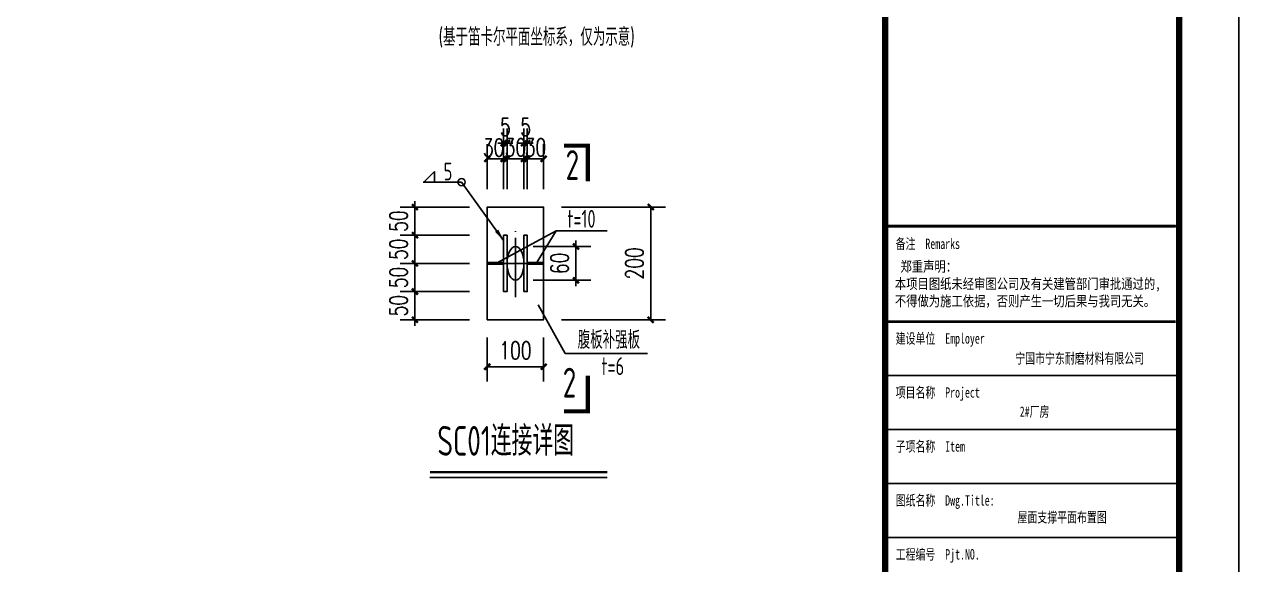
# Model space of a CAD drawing. Extents: x -33967 to 1773478, y -1022458 to -784650.
# Drawn here: x 960748 to 1001624, y -998076 to -979891 of the extents above; entities that cross this region are included whole.
import ezdxf
from ezdxf.enums import TextEntityAlignment as Align

# ---------------------------------------------------------------- set-up
doc = ezdxf.new("R2010")
doc.units = 0
doc.header["$LTSCALE"] = 1000
doc.header["$MEASUREMENT"] = 0
doc.linetypes.add('DOTE', pattern=[2.42, 2, -0.2, 0.02, -0.2])
for name, color, linetype in [('AXIS', 3, 'Continuous'), ('DOTE', 1, 'DOTE'), ('NUM', 7, 'Continuous'), ('PUB_DIM', 3, 'Continuous'), ('PUB_TITLE', 4, 'Continuous'), ('PZ', 202, 'Continuous'), ('TEXT', 7, 'Continuous'), ('THIN', 7, 'Continuous'), ('WELD', 7, 'Continuous')]:
    doc.layers.add(name, color=color, linetype=linetype)
doc.styles.add('_gyy_title_ST', font='', dxfattribs={"width": 0.8})
doc.styles.add('_TCH_DIM_T3', font='SIMPLEX', dxfattribs={"width": 0.705882, "bigfont": 'GBCBIG'})
doc.styles.get("Standard").update_dxf_attribs({"font": 'gbenor.shx', "bigfont": 'gbcbig.shx'})
doc.styles.add('TSSD_Label', font='tssdeng.shx', dxfattribs={"width": 0.7, "bigfont": 'hztxt.shx'})
doc.styles.get('_gyy_title_ST').set_extended_font_data('SimSun')
doc.dimstyles.new('TCH-200-1', dxfattribs={"dimtxt": 595, "dimasz": 200, "dimexe": 500, "dimexo": 600, "dimgap": 252.5, "dimtad": 1, "dimdec": 0, "dimzin": 0, "dimdsep": 46, "dimtxsty": '_TCH_DIM_T3', "dimblk": 'ARCHTICK', "dimcen": 0.09, "dimclrd": 3, "dimclre": 3, "dimclrt": 7, "dimazin": 2, "dimtfac": 1, "dimtdec": 0, "dimtix": 1, "dimtmove": 2, "dimatfit": 3, "dimfxl": 1, "dimtolj": 1, "dimtzin": 0, "dimarcsym": 0})
doc.dimstyles.new('TSSD_LEADER_STYLE_400.0', dxfattribs={"dimtxt": 1200, "dimasz": 400, "dimexe": 400, "dimexo": 1000, "dimgap": 0.09, "dimtad": 0, "dimtih": 1, "dimtoh": 1, "dimdec": 4, "dimzin": 0, "dimdsep": 46, "dimtxsty": 'Standard', "dimcen": 0.09, "dimdle": 400, "dimclrt": 7, "dimadec": 0, "dimazin": 0, "dimtfac": 1, "dimtdec": 4, "dimtofl": 0, "dimtmove": 0, "dimatfit": 3, "dimfxl": 1, "dimtolj": 1, "dimtzin": 0, "dimarcsym": 0})

# ---------------------------------------------------------------- blocks, each defined once
blk = doc.blocks.new('_ArchTick')
at = {"color": 0, "linetype": 'ByBlock', "const_width": 0.4}
blk.add_lwpolyline([(-0.5, -0.5), (0.5, 0.5)], dxfattribs=at)
blk = doc.blocks.new('*D152')
at = {"layer": 'AXIS', "color": 3, "lineweight": -2, "transparency": 16777216}
for p, q in [((975732, -987937), (973396, -987937)), ((973896, -987937), (973896, -987737)), ((973896, -988885), (973896, -987937)), ((975732, -988885), (973396, -988885)), ((973896, -988885), (973896, -989085))]:
    blk.add_line(p, q, dxfattribs=at)
at = {"layer": 'Defpoints', "color": 0, "transparency": 16777216}
for p in [(973896, -987937), (976332, -987937), (976332, -988885)]:
    blk.add_point(p, dxfattribs=at)
at = {"layer": 'AXIS', "color": 3, "lineweight": -2, "transparency": 16777216, "xscale": 200, "yscale": 200, "zscale": 200}
for p, rotation in [((973896, -987937), 270), ((973896, -988885), 90)]:
    blk.add_blockref('_ArchTick', p, dxfattribs=dict(at, rotation=rotation))
at = {"layer": 'AXIS', "color": 7, "transparency": 16777216, "insert": (973346, -988411), "char_height": 595, "attachment_point": 5, "rotation": 90, "style": '_TCH_DIM_T3'}
blk.add_mtext('\\A1;50', dxfattribs=at)
blk = doc.blocks.new('*D153')
at = {"layer": 'AXIS', "color": 3, "lineweight": -2, "transparency": 16777216}
for p, q in [((975732, -986988), (973396, -986988)), ((973896, -986988), (973896, -986788)), ((973896, -987937), (973896, -986988)), ((975732, -987937), (973396, -987937)), ((973896, -987937), (973896, -988137))]:
    blk.add_line(p, q, dxfattribs=at)
at = {"layer": 'Defpoints', "color": 0, "transparency": 16777216}
for p in [(973896, -986988), (976332, -986988), (976332, -987937)]:
    blk.add_point(p, dxfattribs=at)
at = {"layer": 'AXIS', "color": 3, "lineweight": -2, "transparency": 16777216, "xscale": 200, "yscale": 200, "zscale": 200}
for p, rotation in [((973896, -986988), 270), ((973896, -987937), 90)]:
    blk.add_blockref('_ArchTick', p, dxfattribs=dict(at, rotation=rotation))
at = {"layer": 'AXIS', "color": 7, "transparency": 16777216, "insert": (973346, -987462), "char_height": 595, "attachment_point": 5, "rotation": 90, "style": '_TCH_DIM_T3'}
blk.add_mtext('\\A1;50', dxfattribs=at)
blk = doc.blocks.new('*D154')
at = {"layer": 'AXIS', "color": 3, "lineweight": -2, "transparency": 16777216}
for p, q in [((973896, -986040), (973896, -985840)), ((975732, -986040), (973396, -986040)), ((973896, -986988), (973896, -986040)), ((975732, -986988), (973396, -986988)), ((973896, -986988), (973896, -987188))]:
    blk.add_line(p, q, dxfattribs=at)
at = {"layer": 'Defpoints', "color": 0, "transparency": 16777216}
for p in [(973896, -986040), (976332, -986040), (976332, -986988)]:
    blk.add_point(p, dxfattribs=at)
at = {"layer": 'AXIS', "color": 3, "lineweight": -2, "transparency": 16777216, "xscale": 200, "yscale": 200, "zscale": 200}
for p, rotation in [((973896, -986040), 270), ((973896, -986988), 90)]:
    blk.add_blockref('_ArchTick', p, dxfattribs=dict(at, rotation=rotation))
at = {"layer": 'AXIS', "color": 7, "transparency": 16777216, "insert": (973346, -986514), "char_height": 595, "attachment_point": 5, "rotation": 90, "style": '_TCH_DIM_T3'}
blk.add_mtext('\\A1;50', dxfattribs=at)
blk = doc.blocks.new('*D155')
at = {"layer": 'AXIS', "color": 3, "lineweight": -2, "transparency": 16777216}
for p, q in [((977880, -987367), (979817, -987367)), ((979317, -987367), (979317, -987167)), ((979317, -988506), (979317, -987367)), ((977880, -988506), (979817, -988506)), ((979317, -988506), (979317, -988706))]:
    blk.add_line(p, q, dxfattribs=at)
at = {"layer": 'Defpoints', "color": 0, "transparency": 16777216}
for p in [(977280, -987367), (979317, -987367), (977280, -988506, 162)]:
    blk.add_point(p, dxfattribs=at)
at = {"layer": 'AXIS', "color": 3, "lineweight": -2, "transparency": 16777216, "xscale": 200, "yscale": 200, "zscale": 200}
for p, rotation in [((979317, -987367), 270), ((979317, -988506), 90)]:
    blk.add_blockref('_ArchTick', p, dxfattribs=dict(at, rotation=rotation))
at = {"layer": 'AXIS', "color": 7, "transparency": 16777216, "insert": (978767, -987937), "char_height": 595, "attachment_point": 5, "rotation": 90, "style": '_TCH_DIM_T3'}
blk.add_mtext('\\A1;60', dxfattribs=at)
blk = doc.blocks.new('*D156')
at = {"layer": 'AXIS', "color": 3, "lineweight": -2, "transparency": 16777216}
for p, q in [((973896, -988885), (973896, -988685)), ((975732, -988885), (973396, -988885)), ((973896, -989834), (973896, -988885)), ((975732, -989834), (973396, -989834)), ((973896, -989834), (973896, -990034))]:
    blk.add_line(p, q, dxfattribs=at)
at = {"layer": 'Defpoints', "color": 0, "transparency": 16777216}
for p in [(973896, -988885), (976332, -988885), (976332, -989834)]:
    blk.add_point(p, dxfattribs=at)
at = {"layer": 'AXIS', "color": 3, "lineweight": -2, "transparency": 16777216, "xscale": 200, "yscale": 200, "zscale": 200}
for p, rotation in [((973896, -988885), 270), ((973896, -989834), 90)]:
    blk.add_blockref('_ArchTick', p, dxfattribs=dict(at, rotation=rotation))
at = {"layer": 'AXIS', "color": 7, "transparency": 16777216, "insert": (973346, -989359), "char_height": 595, "attachment_point": 5, "rotation": 90, "style": '_TCH_DIM_T3'}
blk.add_mtext('\\A1;50', dxfattribs=at)
blk = doc.blocks.new('*D157')
at = {"layer": 'AXIS', "color": 3, "lineweight": -2, "transparency": 16777216}
for p, q in [((978829, -986040), (982334, -986040)), ((981834, -989834), (981834, -986040)), ((978829, -989834), (982334, -989834))]:
    blk.add_line(p, q, dxfattribs=at)
at = {"layer": 'Defpoints', "color": 0, "transparency": 16777216}
for p in [(978229, -986040), (981834, -986040), (978229, -989834)]:
    blk.add_point(p, dxfattribs=at)
at = {"layer": 'AXIS', "color": 3, "lineweight": -2, "transparency": 16777216, "xscale": 200, "yscale": 200, "zscale": 200}
for p, rotation in [((981834, -986040), 90), ((981834, -989834), 270)]:
    blk.add_blockref('_ArchTick', p, dxfattribs=dict(at, rotation=rotation))
at = {"layer": 'AXIS', "color": 7, "transparency": 16777216, "insert": (981284, -987937), "char_height": 595, "attachment_point": 5, "rotation": 90, "style": '_TCH_DIM_T3'}
blk.add_mtext('\\A1;200', dxfattribs=at)
blk = doc.blocks.new('*D158')
at = {"layer": 'AXIS', "color": 3, "lineweight": -2, "transparency": 16777216}
for p, q in [((976332, -990434), (976332, -991913)), ((978229, -990434), (978229, -991913)), ((976332, -991413), (978229, -991413))]:
    blk.add_line(p, q, dxfattribs=at)
at = {"layer": 'Defpoints', "color": 0, "transparency": 16777216}
for p in [(976332, -989834), (978229, -989834), (978229, -991413)]:
    blk.add_point(p, dxfattribs=at)
at = {"layer": 'AXIS', "color": 3, "lineweight": -2, "transparency": 16777216, "xscale": 200, "yscale": 200, "zscale": 200, "rotation": 180}
blk.add_blockref('_ArchTick', (976332, -991413), dxfattribs=at)
at = {"layer": 'AXIS', "color": 3, "lineweight": -2, "transparency": 16777216, "xscale": 200, "yscale": 200, "zscale": 200}
blk.add_blockref('_ArchTick', (978229, -991413), dxfattribs=at)
at = {"layer": 'AXIS', "color": 7, "transparency": 16777216, "insert": (977280, -990863), "char_height": 595, "attachment_point": 5, "style": '_TCH_DIM_T3'}
blk.add_mtext('\\A1;100', dxfattribs=at)
blk = doc.blocks.new('*D159')
at = {"layer": 'AXIS', "color": 3, "lineweight": -2, "transparency": 16777216}
for p, q in [((976332, -985440), (976332, -983921)), ((976882, -985440), (976882, -983921)), ((976332, -984421), (976882, -984421))]:
    blk.add_line(p, q, dxfattribs=at)
at = {"layer": 'Defpoints', "color": 0, "transparency": 16777216}
for p in [(976882, -984421), (976332, -986040), (976882, -986040)]:
    blk.add_point(p, dxfattribs=at)
at = {"layer": 'AXIS', "color": 3, "lineweight": -2, "transparency": 16777216, "xscale": 200, "yscale": 200, "zscale": 200, "rotation": 180}
blk.add_blockref('_ArchTick', (976332, -984421), dxfattribs=at)
at = {"layer": 'AXIS', "color": 3, "lineweight": -2, "transparency": 16777216, "xscale": 200, "yscale": 200, "zscale": 200}
blk.add_blockref('_ArchTick', (976882, -984421), dxfattribs=at)
at = {"layer": 'AXIS', "color": 7, "transparency": 16777216, "insert": (976545, -984040), "char_height": 595, "attachment_point": 5, "style": '_TCH_DIM_T3'}
blk.add_mtext('\\A1;30', dxfattribs=at)
blk = doc.blocks.new('*D160')
at = {"layer": 'AXIS', "color": 3, "lineweight": -2, "transparency": 16777216}
for p, q in [((976882, -985440), (976882, -983393)), ((976996, -985440), (976996, -983393)), ((976882, -983893), (976682, -983893)), ((976882, -983893), (976996, -983893)), ((976996, -983893), (977196, -983893))]:
    blk.add_line(p, q, dxfattribs=at)
at = {"layer": 'Defpoints', "color": 0, "transparency": 16777216}
for p in [(976996, -983893), (976882, -986040), (976996, -986040)]:
    blk.add_point(p, dxfattribs=at)
at = {"layer": 'AXIS', "color": 3, "lineweight": -2, "transparency": 16777216, "xscale": 200, "yscale": 200, "zscale": 200}
blk.add_blockref('_ArchTick', (976882, -983893), dxfattribs=at)
at = {"layer": 'AXIS', "color": 3, "lineweight": -2, "transparency": 16777216, "xscale": 200, "yscale": 200, "zscale": 200, "rotation": 180}
blk.add_blockref('_ArchTick', (976996, -983893), dxfattribs=at)
at = {"layer": 'AXIS', "color": 7, "transparency": 16777216, "insert": (976939, -983343), "char_height": 595, "attachment_point": 5, "style": '_TCH_DIM_T3'}
blk.add_mtext('\\A1;5', dxfattribs=at)
blk = doc.blocks.new('*D161')
at = {"layer": 'AXIS', "color": 3, "lineweight": -2, "transparency": 16777216}
for p, q in [((976996, -985440), (976996, -983921)), ((977565, -985440), (977565, -983921)), ((976996, -984421), (977565, -984421))]:
    blk.add_line(p, q, dxfattribs=at)
at = {"layer": 'Defpoints', "color": 0, "transparency": 16777216}
for p in [(977565, -984421), (976996, -986040), (977565, -986040)]:
    blk.add_point(p, dxfattribs=at)
at = {"layer": 'AXIS', "color": 3, "lineweight": -2, "transparency": 16777216, "xscale": 200, "yscale": 200, "zscale": 200, "rotation": 180}
blk.add_blockref('_ArchTick', (976996, -984421), dxfattribs=at)
at = {"layer": 'AXIS', "color": 3, "lineweight": -2, "transparency": 16777216, "xscale": 200, "yscale": 200, "zscale": 200}
blk.add_blockref('_ArchTick', (977565, -984421), dxfattribs=at)
at = {"layer": 'AXIS', "color": 7, "transparency": 16777216, "insert": (977280, -984036), "char_height": 595, "attachment_point": 5, "style": '_TCH_DIM_T3'}
blk.add_mtext('\\A1;30', dxfattribs=at)
blk = doc.blocks.new('*D162')
at = {"layer": 'AXIS', "color": 3, "lineweight": -2, "transparency": 16777216}
for p, q in [((977565, -985440), (977565, -983394)), ((977679, -985440), (977679, -983394)), ((977565, -983894), (977365, -983894)), ((977565, -983894), (977679, -983894)), ((977679, -983894), (977879, -983894))]:
    blk.add_line(p, q, dxfattribs=at)
at = {"layer": 'Defpoints', "color": 0, "transparency": 16777216}
for p in [(977679, -983894), (977565, -986040), (977679, -986040)]:
    blk.add_point(p, dxfattribs=at)
at = {"layer": 'AXIS', "color": 3, "lineweight": -2, "transparency": 16777216, "xscale": 200, "yscale": 200, "zscale": 200}
blk.add_blockref('_ArchTick', (977565, -983894), dxfattribs=at)
at = {"layer": 'AXIS', "color": 3, "lineweight": -2, "transparency": 16777216, "xscale": 200, "yscale": 200, "zscale": 200, "rotation": 180}
blk.add_blockref('_ArchTick', (977679, -983894), dxfattribs=at)
at = {"layer": 'AXIS', "color": 7, "transparency": 16777216, "insert": (977622, -983344), "char_height": 595, "attachment_point": 5, "style": '_TCH_DIM_T3'}
blk.add_mtext('\\A1;5', dxfattribs=at)
blk = doc.blocks.new('*D163')
at = {"layer": 'AXIS', "color": 3, "lineweight": -2, "transparency": 16777216}
for p, q in [((977679, -985440), (977679, -983921)), ((978229, -985440), (978229, -983921)), ((977679, -984421), (978229, -984421))]:
    blk.add_line(p, q, dxfattribs=at)
at = {"layer": 'Defpoints', "color": 0, "transparency": 16777216}
for p in [(978229, -984421), (977679, -986040), (978229, -986040)]:
    blk.add_point(p, dxfattribs=at)
at = {"layer": 'AXIS', "color": 3, "lineweight": -2, "transparency": 16777216, "xscale": 200, "yscale": 200, "zscale": 200, "rotation": 180}
blk.add_blockref('_ArchTick', (977679, -984421), dxfattribs=at)
at = {"layer": 'AXIS', "color": 3, "lineweight": -2, "transparency": 16777216, "xscale": 200, "yscale": 200, "zscale": 200}
blk.add_blockref('_ArchTick', (978229, -984421), dxfattribs=at)
at = {"layer": 'AXIS', "color": 7, "transparency": 16777216, "insert": (977955, -984034), "char_height": 595, "attachment_point": 5, "style": '_TCH_DIM_T3'}
blk.add_mtext('\\A1;30', dxfattribs=at)
blk = doc.blocks.new('_WELD003')
at = {"color": 0, "linetype": 'ByBlock'}
blk.add_circle((0, 0), 0.5, dxfattribs=at)
blk = doc.blocks.new('_WELD004')
at = {"color": 0, "linetype": 'ByBlock'}
for p, q in [((0, 1), (1, 0)), ((0, 0), (0, 1))]:
    blk.add_line(p, q, dxfattribs=at)

msp = doc.modelspace()

# ---------------------------------------------------------------- linework, layer by layer
at = {"layer": 'AXIS'}
for p, q in [((978647.4, -986840.3, 242.6), (976643.3, -987933.2)), ((977977.2, -987935.6, 242.6), (978647.4, -986840.3, 242.6)), ((978647.4, -986840.3, 242.6), (980362.5, -986840.3, 242.6)), ((978046.1, -989335.6, 242.6), (978953.3, -990970.6, 242.6)), ((978953.3, -990970.6, 242.6), (981723.9, -990970.6, 242.6))]:
    msp.add_line(p, q, dxfattribs=at)
at = {"layer": 'DOTE'}
for p, q in [((977280.3, -989074.8, 161.7), (977280.3, -986798.4, 161.7)), ((977849.4, -987936.6, 161.7), (976711.3, -987936.6, 161.7))]:
    msp.add_line(p, q, dxfattribs=at)
at = {"layer": 'NUM', "const_width": 75, "elevation": 242.6}
msp.add_lwpolyline([(974398, -994959.2), (980366.6, -994959.2)], dxfattribs=at)
at = {"layer": 'PUB_DIM', "const_width": 140, "elevation": 121.3}
for points in [[(979718.1, -985172.7), (979718.1, -983972.7), (978918.1, -983972.7)], [(979718.1, -991714.1), (979718.1, -992914.1), (978918.1, -992914.1)]]:
    msp.add_lwpolyline(points, dxfattribs=at)
at = {"layer": 'PUB_TITLE'}
for p, q in [((999501.6, -986685.3), (989724.6, -986685.3)), ((999501.6, -991713.4), (989724.6, -991713.4)), ((999501.6, -993529.1), (989724.6, -993529.1)), ((999501.6, -995344.8), (989724.6, -995344.8)), ((999501.6, -997160.6), (989724.6, -997160.6))]:
    msp.add_line(p, q, dxfattribs=at)
msp.add_lwpolyline([(882823.6, -1022458.4), (1001623.6, -1022458.4), (1001623.6, -938458.4), (882823.6, -938458.4)], close=True, dxfattribs=at)
at = {"layer": 'PUB_TITLE', "const_width": 212.1}
for points in [[(885643.9, -1021044.2), (885643.9, -939872.6), (999623.6, -939872.6), (999623.6, -1021044.2)], [(989724.6, -939872.6), (999623.6, -939872.6), (999623.6, -1021044.2), (989724.6, -1021044.2)]]:
    msp.add_lwpolyline(points, close=True, dxfattribs=at)
at = {"layer": 'PUB_TITLE', "const_width": 97.8}
for points in [[(989724.6, -986685.3), (999501.6, -986685.3)], [(989724.6, -989897.7), (999501.6, -989897.7)]]:
    msp.add_lwpolyline(points, dxfattribs=at)
at = {"layer": 'PZ', "elevation": 161.7}
for points in [[(976331.9, -989833.5), (976331.9, -986039.6), (978228.8, -986039.6), (978228.8, -989833.5)], [(976882, -986988.1), (976995.8, -986988.1), (976995.8, -988885.1), (976882, -988885.1)], [(977564.9, -986988.1), (977678.7, -986988.1), (977678.7, -988885.1), (977564.9, -988885.1)], [(976331.9, -987905.9), (976882, -987905.9), (976882, -987967.3), (976331.9, -987967.3)], [(978228.8, -987905.9), (977678.7, -987905.9), (977678.7, -987967.3), (978228.8, -987967.3)]]:
    msp.add_lwpolyline(points, close=True, dxfattribs=at)
at = {"layer": 'PZ'}
msp.add_ellipse((977280.3, -987936.6, 161.7), major_axis=(0, -569.1), ratio=0.5, dxfattribs=at)
at = {"layer": 'THIN', "elevation": 242.6}
msp.add_lwpolyline([(974398, -995139.2), (980366.6, -995139.2)], dxfattribs=at)
at = {"layer": 'WELD'}
msp.add_line((975467.3, -985203.3, 516.7), (974178.2, -985203.3, 516.7), dxfattribs=at)

# ---------------------------------------------------------------- block references
for name, p, xscale, yscale, zscale in [('_WELD004', (974557, -985203.3, 516.7), -359.9991, 359.9991, 359.9991), ('_WELD003', (975467.3, -985203.3, 516.7), -239.9994, 239.9994, 239.9994)]:
    msp.add_blockref(name, p, dxfattribs=dict(at, xscale=xscale, yscale=yscale, zscale=zscale))

# ---------------------------------------------------------------- texts
at = {"layer": 'PUB_TITLE', "style": '_gyy_title_ST', "width": 0.7}
for s, height, p in [('备注  Remarks', 349.176, (990078.1, -987451)), ('建设单位  Employer', 349.176, (990078.1, -990638)), ('项目名称  Project', 349.176, (990078.1, -992453.7)), ('子项名称  Item', 349.18, (990078.1, -994269.4)), ('图纸名称  Dwg.Title:', 349.176, (990078.1, -996085.1)), ('工程编号  Pjt.NO.', 349.176, (990078.1, -997900.8))]:
    msp.add_text(s, height=height, dxfattribs=at).set_placement(p)
at = {"layer": 'PUB_TITLE', "color": 2, "style": '_gyy_title_ST', "width": 0.7}
for s, height, p in [('宁国市宁东耐磨材料有限公司', 349.176, (996271.1, -991125.9)), ('2#厂房', 349.18, (994752.4, -992916.9))]:
    msp.add_text(s, height=height, dxfattribs=at).set_placement(p, align=Align.MIDDLE)
at = {"layer": 'PUB_TITLE', "color": 6, "style": '_gyy_title_ST', "width": 0.7}
msp.add_text('屋面支撑平面布置图', height=349.18, dxfattribs=at).set_placement((995679.3, -996471.6), align=Align.MIDDLE)
at = {"layer": 'PUB_TITLE', "insert": (990048.9, -987866.1), "char_height": 349.176, "width": 11173.63, "attachment_point": 1, "style": '_gyy_title_ST'}
msp.add_mtext(' 郑重声明：\\P本项目图纸未经审图公司及有关建管部门审批通过的,\\P不得做为施工依据，否则产生一切后果与我司无关。', dxfattribs=at)
at = {"layer": 'TEXT', "style": 'TSSD_Label', "width": 0.7}
for s, p in [('(基于笛卡尔平面坐标系，仅为示意)', (974694.3, -980615.7, 121.3)), ('5', (974863.9, -985143.3, 516.7))]:
    msp.add_text(s, height=600, dxfattribs=at).set_placement(p)
for p in [(979195.5, -984625.9, 242.6), (979097.8, -991949.7, 242.6)]:
    msp.add_text('2', height=1000, dxfattribs=at).set_placement(p, align=Align.MIDDLE_CENTER)
for s, p in [('t=10', (979501.2, -986435.7, 242.6)), ('腹板补强板', (980424.6, -990481.2, 242.6)), ('t=6', (980557.1, -991394.1, 242.6))]:
    msp.add_text(s, height=600, dxfattribs=at).set_placement(p, align=Align.MIDDLE)
msp.add_text('SC01连接详图', height=1000, dxfattribs=at).set_placement((974650, -994707.2, 242.6), align=Align.BOTTOM_LEFT)

# ---------------------------------------------------------------- dimensions: what is measured, and where the dimension line sits
at = {"layer": 'AXIS'}
for base, p1, p2, text, picture, middle in [((976995.8, -983892.6), (976882, -986039.6), (976995.8, -986039.6), '5', '*D160', (976938.9, -983342.6)), ((977678.7, -983894), (977564.9, -986039.6), (977678.7, -986039.6), '5', '*D162', (977621.8, -983344)), ((978228.8, -991412.6), (976331.9, -989833.5), (978228.8, -989833.5), '100', '*D158', (977280.3, -990862.6))]:
    dim = msp.add_linear_dim(base=base, p1=p1, p2=p2, text=text, dimstyle='TCH-200-1', dxfattribs=at)
    dim.commit()
    dim.dimension.update_dxf_attribs({"geometry": picture, "text_midpoint": middle})
for base, p1, p2, picture, middle in [((976882, -984421), (976331.9, -986039.6), (976882, -986039.6), '*D159', (976545.5, -984039.6)), ((977564.9, -984421), (976995.8, -986039.6), (977564.9, -986039.6), '*D161', (977280.3, -984035.8)), ((978228.8, -984421), (977678.7, -986039.6), (978228.8, -986039.6), '*D163', (977954.7, -984034.1))]:
    dim = msp.add_linear_dim(base=base, p1=p1, p2=p2, text='30', dimstyle='TCH-200-1', dxfattribs=at)
    dim.commit()
    dim.dimension.update_dxf_attribs({"geometry": picture, "text_midpoint": middle, "dimtype": 128})
for base, p1, p2, text, picture, middle in [((973895.9, -986039.6), (976331.9, -986988.1), (976331.9, -986039.6), '50', '*D154', (973345.9, -986513.9)), ((981833.5, -986039.6), (978228.8, -989833.5), (978228.8, -986039.6), '200', '*D157', (981283.5, -987936.6)), ((973895.9, -986988.1), (976331.9, -987936.6), (976331.9, -986988.1), '50', '*D153', (973345.9, -987462.3)), ((979316.5, -987367.5, 161.7), (977280.3, -988505.7, 323.4), (977280.3, -987367.5, 161.7), '60', '*D155', (978766.5, -987936.6, 161.7)), ((973895.9, -987936.6), (976331.9, -988885.1), (976331.9, -987936.6), '50', '*D152', (973345.9, -988410.8)), ((973895.9, -988885.1), (976331.9, -989833.5), (976331.9, -988885.1), '50', '*D156', (973345.9, -989359.3))]:
    dim = msp.add_linear_dim(base=base, p1=p1, p2=p2, angle=90, text=text, dimstyle='TCH-200-1', dxfattribs=at)
    dim.commit()
    dim.dimension.update_dxf_attribs({"geometry": picture, "text_midpoint": middle})

# ---------------------------------------------------------------- leaders
at = {"layer": 'WELD'}
msp.add_leader([(976882, -987161.2, 161.7), (975467.3, -985203.3, 161.7)], dimstyle='TSSD_LEADER_STYLE_400.0', dxfattribs=at)

doc.saveas('drawing.dxf')
